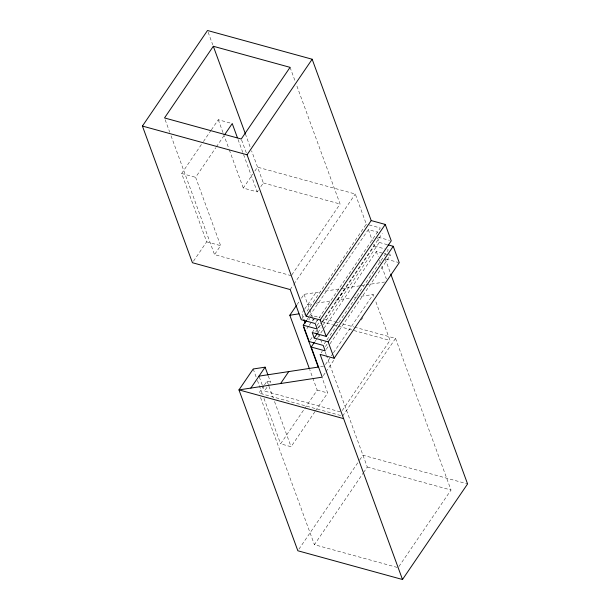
<?xml version="1.0" encoding="UTF-8"?>
<svg xmlns="http://www.w3.org/2000/svg" width="610" height="610" viewBox="0 0 610 610"><rect width="100%" height="100%" fill="white"/><g stroke="black" fill="none" stroke-linecap="round" stroke-linejoin="round"><path stroke-width="0.46" stroke-dasharray="3.05 2.29" d="M193.484 261.179L206.668 241.827L181.666 173.492L202.894 142.328M203.42 141.55L210.846 130.647M211.38 129.869L218.281 119.735L232.235 123.571M291.267 275.682L214.522 254.614L220.622 245.655L195.619 177.319L215.78 147.719M216.314 146.941L223.74 136.03M258.259 190.411L257.237 191.906L243.283 188.071L252.776 174.14M254.888 171.036L257.527 167.171L355.279 194.003L366.313 224.144L306.022 312.656M260.798 186.675L263.337 182.947L251.572 150.784M291.801 274.896L340.083 204.014L296.605 85.209M290.192 289.567L293.395 284.87M293.928 284.085L355.279 194.003M297.207 304.398L298.786 302.08M301.424 298.206L304.062 294.333L320.593 291.809M304.253 309.689L301.706 313.426L303.635 318.687M304.756 308.942L315.95 292.518M301.752 318.923L305.488 313.441M306.975 319.701L309.11 316.567M309.644 315.782L368.326 229.627L377.918 232.25M264.008 385.604L258.922 393.069L341.73 415.799M264.519 384.857L267.058 381.12L270.55 382.081L268.003 385.817M308.759 319.907L309.773 318.412M310.284 317.665L311.809 315.423L319.998 317.673M340.273 411.857L264.45 391.041L267.5 386.565M308.69 326.091L307.165 328.325L303.673 327.372M309.194 325.344L311.74 321.607M312.251 320.86L313.265 319.365L317.833 320.624M315.721 322.759L318.389 318.839M318.923 318.054L380.282 227.98L366.313 224.144M312.213 332.557L314.348 329.423M317.009 325.504L319.678 321.592M317.719 328.226L321.455 322.736M321.988 321.958L382.279 233.447M337.566 299.922L345.702 287.973M310.292 340.006L312.427 336.873M315.622 332.175L320.425 325.122M322.56 321.988L374.311 246.013L373.686 244.282M317.94 332.534L321.142 327.829M323.277 324.695L379.298 242.452L377.59 237.778M314.958 341.554L317.093 338.42M317.627 337.635L320.296 333.723M320.829 332.938L323.491 329.026M324.024 328.241L376.317 251.48L383.293 253.394M324.253 343.842L326.388 340.708M326.922 339.923L388.28 249.841L384.788 248.888M321.18 352.832L322.248 351.261M325.45 346.564L327.051 344.215M326.258 349.309L329.461 344.604M329.995 343.827L390.278 255.308L389.706 253.752M325.443 364.574L330.811 356.697M331.344 355.904L332.953 353.548M333.487 352.755L373.19 294.477L374.159 297.131M323.315 375.608L325.45 372.474M325.984 371.688L334.524 359.16M361.196 319.991L363.331 316.857M314.943 411.666L291.069 446.726L280.6 443.851L317.215 390.103L309.712 369.599M315.477 410.888L327.684 392.97L322.164 377.903M342.263 410.53L390.011 340.433L375.455 300.661M342.645 416.05L395.532 338.405L354.578 327.166M298.908 549.206L359.198 460.695M359.732 459.909L362.935 455.212L467.58 483.936M395.532 338.405L451.011 490.028L398.124 567.666L314.409 544.684L363.019 473.314M363.552 472.536L367.296 467.046L326.495 355.561M325.244 291.1L340.121 288.827M341.051 288.683L359.58 285.854M360.502 285.709L365.131 285.007M366.061 284.862L384.567 282.034M307.814 304.466L312.457 303.75M316.178 303.185L331.985 300.768M335.706 300.204L350.689 297.916M354.44 297.337L357.254 296.91M360.998 296.338L373.19 294.477M320.624 366.717L323.43 366.29M263.337 182.947L340.083 204.014M181.666 173.492L195.619 177.319M378.177 237.237L389.508 240.348M379.298 242.452L387.144 244.61M374.311 246.013L383.919 248.644M384.17 253.63L387.663 254.591M388.532 254.835L390.278 255.308M386.084 259.075L398.368 262.445M206.668 241.827L220.622 245.655M323.643 318.672L334.562 321.668M335.469 321.92L339.114 322.919M342.751 323.918L353.67 326.914M321.485 321.63L332.45 324.634M333.365 324.886L390.011 340.433M317.215 390.103L327.684 392.97M367.296 467.046L451.011 490.028M385.207 258.838L390.438 273.127M376.317 251.48L378.261 256.795M379.557 260.34L380.533 263.002M381.829 266.547L386.366 278.953M290.07 67.344L294.973 80.741M208.162 32.284L212.737 44.789M245.365 133.819L250.329 147.521M304.062 294.333L309.415 308.851M309.735 309.727L312.305 316.742M312.564 317.574L314.196 322.042M317.139 330.086L318.336 333.266M318.45 333.662L320.296 338.611M320.624 339.503L322.255 343.964M325.191 351.993L326.175 354.669M241.575 139.903L246.478 153.308M238.075 139.545L257.237 191.906M218.281 119.735L223.153 133.049M223.473 133.941L228.994 149.023M229.322 149.915L243.283 188.071M268.301 375.943L270.55 382.081M267.058 381.12L273.227 397.964M274.523 401.51L291.069 446.726M165.165 119.735L169.74 132.24M171.044 135.809L214.522 254.614M259.311 377.01L262.201 384.902M262.521 385.779L264.45 391.041M253.211 368.989L256.139 377.01M257.45 380.579L262.666 394.838M263.97 398.399L280.6 443.851M260.554 397.529L314.409 544.684M368.326 229.627L372.42 240.836"/><path stroke-width="0.91" d="M306.441 320.486L303.239 325.183L317.185 329.003L315.187 323.536L301.218 319.701L290.192 289.567L192.432 262.727L142.42 126.064L207.507 30.5L312.16 59.231L371.2 220.568L306.113 316.132L320.166 319.991L326.167 336.385L312.213 332.557L314.211 338.016L328.149 341.852L334.15 358.253L320.113 354.395L402.493 579.5L297.84 550.769L238.967 389.897L253.211 368.989L265.091 367.174L267.981 375.066M213.325 46.276L164.509 117.944L241.247 139.011L290.07 67.344L213.325 46.276L245.365 133.819M224.8 134.475L232.235 123.571L237.427 137.768M306.113 316.132L247.065 154.787L312.16 59.231M309.392 368.707L289.819 315.24L296.673 305.175M250.855 388.082L265.091 367.174M320.166 319.991L385.253 224.427L371.2 220.568M280.608 383.537L288.743 371.589M314.211 338.016L317.413 333.312M343.621 418.62L238.967 389.897L322.248 377.171L311.222 347.037L314.424 342.34M326.167 336.385L391.254 240.828L385.253 224.427M328.149 341.852L393.244 246.287L388.013 244.854M334.15 358.253L399.245 262.689L393.244 246.287M402.493 579.5L467.58 483.936L390.758 274.02M289.819 315.24L298.969 313.845M258.991 376.134L318.748 367.006M142.42 126.064L247.065 154.787M311.222 347.037L325.191 350.872L323.186 345.405L309.224 341.569L303.239 325.183M303.955 319.564L305.236 323.064M303.673 327.372L318.275 367.266"/></g></svg>
